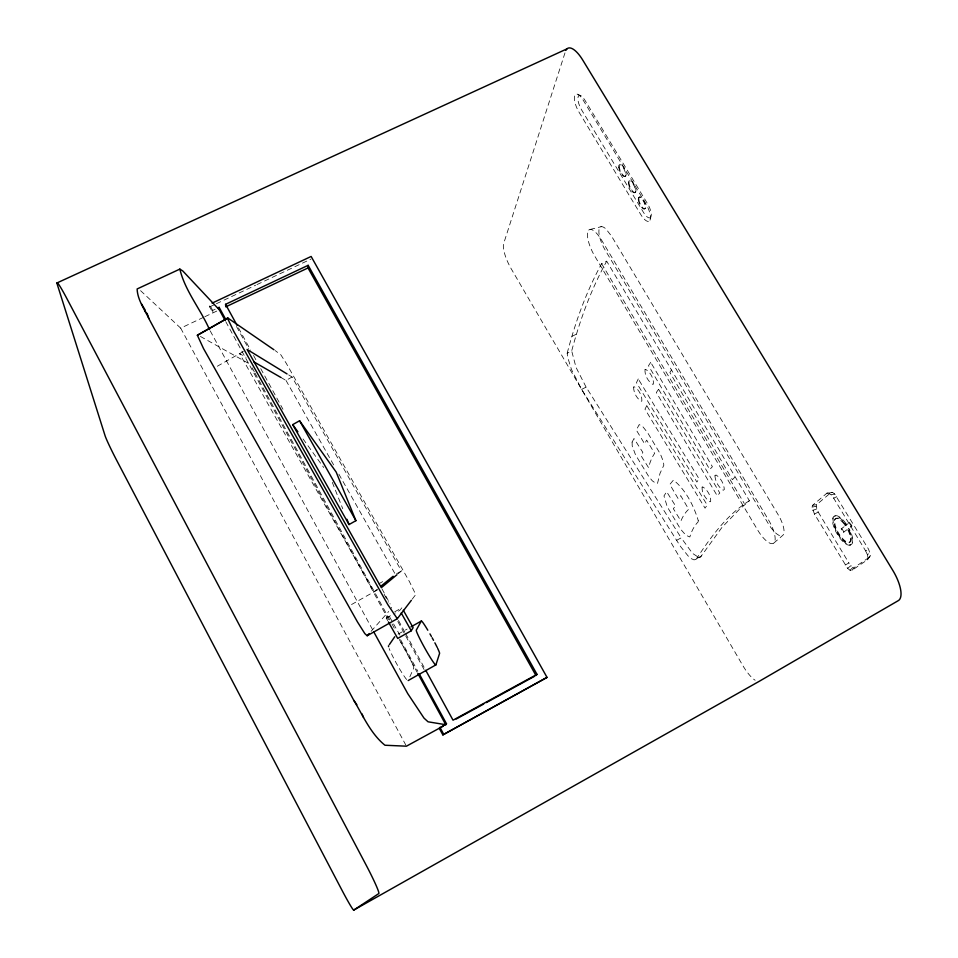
<?xml version="1.0" encoding="UTF-8"?>
<svg xmlns="http://www.w3.org/2000/svg" width="958" height="958" viewBox="0 0 958 958"><rect width="100%" height="100%" fill="white"/><g stroke="black" fill="none" stroke-linecap="round" stroke-linejoin="round"><path stroke-width="0.72" stroke-dasharray="4.79 3.59" d="M649.979 220.196A13.161 4.778 64.9 0 0 645.991 204.03L583.23 100.231A13.113 4.622 66.3 0 0 574.692 95.549A13.113 4.622 66.3 0 0 578.967 112.074L640.794 214.58A13.161 4.778 64.9 0 0 649.979 220.196L650.865 216.975A10.526 3.832 64.9 0 0 647.704 204.006L585.027 100.386A10.49 3.712 66.3 0 0 578.189 96.65A10.49 3.712 66.3 0 0 581.59 109.871L643.525 212.46A10.526 3.832 64.9 0 0 650.877 216.951M567.184 353.203C575.303 322.199 586.176 291.831 601.624 263.678L606.689 261.187L749.395 500.723L738.618 510.147L721.937 527.451L700.621 556.921L694.131 559.915L691.413 558.706L688.048 555.88L680.408 546.347L581.638 389.391L571.555 369.668L567.819 357.801L567.184 353.203L571.687 350.939C579.997 319.84 591.062 289.388 606.689 261.187M812.037 507.189L812.635 505.285L826.934 493.154L832.562 492.412L834.634 493.957L868.583 549.269L870.63 555.233L867.325 559.891L851.878 570.381L850.057 570.285L847.602 568.345L814.48 514.147L812.037 507.189L816.156 506.219L816.659 504.626L831.053 492.496M564.981 52.882L503.657 243.583A20.92 6.023 64.5 0 0 511.141 268.659L742.785 665.499A22.142 6.562 59.9 0 0 755.132 680.264M867.325 559.891L870.63 555.233M409.844 676.815L413.736 668.049A18.621 1.545 60.8 0 0 408.97 656.721A18.621 1.545 60.8 0 0 398.959 639.561M696.023 559.412C710.549 537.546 726.667 514.721 749.395 500.723M671.51 369.992L669.858 372.411L732.403 479.695L735.169 476.844M412.239 599.157L415.748 594.547L409.557 581.841L286.202 363.202L280.862 354.855L275.185 350.58M387.667 620.628L386.23 618.078L388.673 615.24L392.876 622.688M851.878 570.381L854.5 567.352L870.008 556.79M371.093 631.334L388.709 611.479M850.057 570.285L852.979 567.28L854.5 567.352M773.777 543.09L782.806 535.33A18.657 6.49 60.7 0 0 778.255 514.889L611.575 236.195L606.019 229.022A18.01 6.095 64.6 0 0 598.966 229.884L598.882 232.052A18.01 6.095 64.6 0 0 605.133 250.002L768.34 523.691A18.657 6.49 60.7 0 0 782.854 535.294M868.068 558.023L867.433 554.718L870.115 552.479M398.109 573.77L401.462 570.992L292.058 376.997L288.31 374.698M377.284 589.146L373.895 591.9L239.62 353.622L246.062 357.346M847.602 568.345L850.932 565.675L852.979 567.28M841.208 528.852L841.807 528.529L843.938 532.049L843.339 532.385L841.208 528.852L845.854 525.427L845.076 524.146A13.759 5.185 59.9 0 0 834.729 522.457A13.759 5.185 59.9 0 0 846.381 541.713A13.759 5.185 59.9 0 0 848.788 530.265L847.998 528.984L847.399 529.319L848.177 530.6A13.759 5.173 59.9 0 1 845.782 542.036A13.759 5.173 59.9 0 1 834.131 522.793A13.759 5.173 59.9 0 1 844.465 524.469L845.076 524.146M849.95 545.138A16.502 6.215 59.9 0 1 838.214 535.726L836.059 532.037A16.502 6.215 59.9 0 1 833.352 516.937A16.502 6.215 59.9 0 1 843.938 522.014L846.082 525.128L849.782 522.421L851.949 526.002L848.237 528.684L850.405 532.983A16.502 6.215 59.9 0 1 849.95 545.138L850.5 544.815A16.502 6.215 59.9 0 0 851.015 532.648L848.848 528.349L848.237 528.684M843.339 532.385L847.998 528.984M814.48 514.147L818.18 512.015L816.156 506.219M845.16 565.076L848.896 562.957L850.932 565.675M217.31 366.243L245.811 350.113M280.85 377.44L285.999 380.422L292.058 376.997M378.494 583.985L384.996 580.308M396.612 573.734L401.462 570.992M351.526 604.546L380.11 588.392M394.696 611.839L401.905 607.755L399.785 610.414L394.864 613.204M386.23 618.078L393.63 613.898M398.073 634.184L407.102 629.071M849.411 542.384L850.009 542.048M845.279 523.858L845.878 523.523L846.692 524.792L846.082 525.128M849.782 522.421L849.171 522.757L851.339 526.337L851.949 526.002M845.854 525.427L845.243 525.762L844.465 524.469M848.177 530.6L848.788 530.265M849.016 529.966L849.626 529.642M834.681 516.063L835.28 515.739M835.184 518.853L835.783 518.529M697.244 558.251L701.843 555.76M676.647 540.3L681.186 537.869L692.598 553.425L698.717 557.436L700.621 556.921M826.934 493.154L828.73 493.071L831.209 494.915L833.7 498.208L865.601 550.85L868.583 549.269M581.638 389.391L586.104 387.128L681.186 537.869M833.7 498.208L836.717 496.687M571.986 336.354L576.596 334.055M634.843 192.606A6.574 2.383 65.2 0 0 633.573 183.565A6.574 2.383 65.2 0 0 629.071 183.505A6.574 2.383 65.2 0 0 634.843 192.606L635.441 192.414M624.915 176.404A6.562 2.371 65.5 0 0 623.945 167.626A6.562 2.371 65.5 0 0 619.275 167.063A6.562 2.371 65.5 0 0 624.915 176.404L625.526 176.284M212.7 310.404L209.419 304.393L209.658 306.895L212.927 312.895L212.7 310.404L215.179 309.23M140.575 290.669L180.679 328.139L203.515 317.337M204.868 316.703L219.346 309.853M209.658 306.895L215.071 304.357M216.412 303.71L255.594 285.233M256.948 284.598L310.979 259.103M812.707 510.434L816.707 508.926M831.209 494.915L834.634 493.957M590.104 229.453L601.289 226.675M828.73 493.071L832.562 492.412M812.635 505.285L816.659 504.626M578.045 94.459L580.883 95.776M200.402 336.438L250.84 364.627M845.878 523.523L844.549 521.679A16.502 6.215 59.9 0 0 833.951 516.613A16.502 6.215 59.9 0 0 836.645 531.714L838.813 535.402A16.502 6.215 59.9 0 0 850.548 544.803M303.063 438.956L323.684 467.492M818.18 512.015L848.896 562.957M601.624 263.678L744.282 503.477M586.104 387.128L576.033 367.405L571.687 350.939M285.999 380.422L333.719 465.049M338.869 474.162L395.391 574.417M381.979 588.847L390.134 603.971M393.582 623.933L399.881 635.118M238.482 327.935L250.685 350.245M253.559 355.49L257.139 362.052M260.732 368.602L282.969 409.27M384.146 594.247L388.445 602.115M398.492 620.485L404.947 632.292M405.665 633.609L425.041 669.031M236.506 326.498L248.697 348.784M397.821 621.514L404.983 634.627M405.701 635.932L424.346 670.025M252.134 367.788L254.289 371.728M254.996 373.045L391.259 622.616M391.978 623.933L395.558 630.496M400.588 639.693L417.796 671.211M225.789 321.672L388.457 619.694M399.211 639.381L417.125 672.205M210.221 330.905L372.363 629.298M180.679 328.139L406.431 746.186M865.601 550.85L867.433 554.718M332.306 482.389L342.76 508.746M391.547 607.324L391.654 608.174M406.623 679.509A19.998 1.772 60.9 0 1 397.342 665.02A19.998 1.772 60.9 0 1 389.176 648.542M587.541 233.081L587.47 235.524A20.441 6.79 64.5 0 0 594.607 255.858L757.503 529.786A21.172 7.245 60.7 0 0 773.836 543.042A21.172 7.245 60.7 0 0 768.52 519.931L601.696 240.302A20.441 6.79 64.5 0 0 587.541 233.081M714.943 475.755C715.291 481.323 718.452 487.347 723.254 490.268L724.308 489.502C723.985 483.934 720.799 477.862 715.973 474.964L714.943 475.755M698.238 520.505L698.143 521.87A248.984 77.143 58.7 0 0 689.856 536.971L685.928 535.294L680.563 529.139L667.235 506.782L663.978 495.945L666.648 491.729L675.606 506.028L673.306 508.638L680.934 520.984A249.248 76.903 58.9 0 1 688.694 509.285L680.707 495.693L678.144 498.639L669.822 484.449L673.45 480.078C685.688 489.742 693.7 505.62 698.238 520.505M632.1 442.105L632.208 445.961L635.513 454.858L648.794 476.617L652.326 480.832L656.038 483.455L657.523 483.335L660.026 473.324L663.822 465.241L663.463 461.768L660.421 454.14L647.656 432.765L642.662 426.478L639.214 424.574L636.304 430.034L644.614 443.841L646.674 440.141L654.637 453.374A247.32 77.239 59.6 0 0 648.578 467.66L641.01 455.685L642.854 452.404L633.992 438.584L632.1 442.105M633.645 387.044C633.454 392.361 636.699 398.672 641.369 401.282L641.872 400.971C642.1 395.654 638.83 389.295 634.148 386.721L633.645 387.044M645.045 369.584C644.483 375.081 648.087 381.547 652.793 384.374L653.38 384.134C653.979 378.649 650.35 372.123 645.62 369.333L645.045 369.584M702.118 487.107C701.615 492.616 705.387 498.95 710.082 501.788L710.668 501.573C711.195 496.064 707.399 489.682 702.693 486.88L702.118 487.107M638.244 378.949L636.471 382.697L696.885 482.03L699.029 478.784L638.244 378.949M646.782 405.641L644.974 409.21L705.052 508.147L707.22 505.082L646.782 405.641M650.721 362.34L648.494 365.74L709.782 469.528L712.405 466.69L650.721 362.34M658.589 389.283L656.326 392.505L717.171 495.705L719.817 493.047L658.589 389.283M638.83 199.432A6.574 2.395 65 0 0 644.506 208.856A6.574 2.395 65 0 0 643.632 200.186A6.574 2.395 65 0 0 638.83 199.432M638.279 199.695A6.574 2.395 65 0 0 643.956 209.119A6.574 2.395 65 0 0 643.069 200.45A6.574 2.395 65 0 0 638.279 199.695M628.52 183.768A6.574 2.383 65.2 0 0 634.292 192.881A6.574 2.383 65.2 0 0 633.022 183.828A6.574 2.383 65.2 0 0 628.52 183.768M618.724 167.327A6.562 2.371 65.4 0 0 624.353 176.679A6.562 2.371 65.4 0 0 623.383 167.889A6.562 2.371 65.4 0 0 618.724 167.327"/><path stroke-width="1.44" d="M308.021 267.941L308.153 265.318L225.573 304.321L225.753 306.835L308.021 267.941L535.965 675.51L537.007 674.372L308.153 265.318M225.07 320.355L219.346 309.853L182.834 271.006L179.853 269.102C184.978 290.849 200.641 309.29 209.503 329.588M408.168 680.563L435.902 664.876L439.578 653.428A18.621 1.233 60.8 0 0 437.638 648.327M427.807 630.208A18.621 1.233 60.8 0 0 421.316 621.035L416.299 630.089A19.998 1.425 60.8 0 0 425.388 649.165A19.998 1.425 60.8 0 0 435.902 664.876M388.385 621.898L397.714 638.447L411.257 630.783L413.114 627.634L403.306 610.246M389.331 644.65L394.72 636.771M419.233 673.845L446.488 723.757L439.255 728.284L442.859 734.894L547.03 677.39L311.134 256.457L212.101 303.135M373.788 631.933L407.737 693.616L424.011 718.117L428.058 721.805L445.781 724.715L446.488 723.757M442.859 734.894L547.03 677.39M273.964 349.754L227.836 318.02L197.36 335.252L203.515 348.556L357.418 621.85L364.854 633.633L367.189 635.741L397.307 618.712L411.353 600.307M367.189 635.741L369.141 633.537M396.995 574.704L381.344 587.685L247.056 349.419L287.065 373.931M380.685 586.38L393.127 576.261M353.73 910.1L378.829 893.551A30.608 2.048 62.3 0 0 366.004 864.823L66.809 298.453A28.752 1.796 63.5 0 0 57.396 284.801L105.105 435.806A22.094 1.102 63.2 0 0 116.756 460.475L341.958 890.186A23.459 1.198 62.4 0 0 353.73 910.1L759.455 681.186L898.293 600.642A28.417 10.825 59 0 0 892.796 570.381L582.835 60.222A26.812 9.58 66.8 0 0 565.855 50.427M227.836 318.02L197.36 335.252M292.705 424.634L299.579 420.754L336.198 472.114L355.909 520.673L349.035 524.565L292.705 424.634L297.89 431.795M410.982 626.879L421.316 621.035M443.171 726.14L406.431 746.186L384.96 745.24C370.782 733.804 363.034 715.746 353.789 700.322L148.813 318.487C144.395 309.135 137.413 299.483 137.138 288.957L179.853 269.102M456.224 719.015L483.682 704.046M486.293 702.621L534.66 676.228M537.007 674.372L453.026 720.188L425.759 670.337M217.658 308.069L219.143 307.362L225.597 319.182M56.977 282.945L566.956 48.87M397.307 618.712L387.834 604.654L233.824 331.408L227.477 318.212M253.786 361.813L280.85 377.44M144.634 310.907L147.484 313.984M353.789 700.322L356.855 704.741M141.521 303.925L145.245 310.212M299.579 420.754L355.909 520.673M401.222 612.964L411.257 630.783M225.573 304.321L237.057 325.313M417.844 673.51L445.781 724.715M439.926 727.338L443.542 733.972M361.98 713.878L363.525 717.422M346.94 519.284L349.035 524.565M147.819 315.11L148.813 318.487M219.143 307.362L219.346 309.853M388.589 646.674A19.998 1.772 60.9 0 1 388.565 645.776M429.95 633.885A18.621 1.233 60.8 0 1 431.411 636.459M432.13 637.753A18.621 1.233 60.8 0 1 433.543 640.327M434.872 642.818A18.621 1.233 60.8 0 1 437.159 647.345"/></g></svg>
